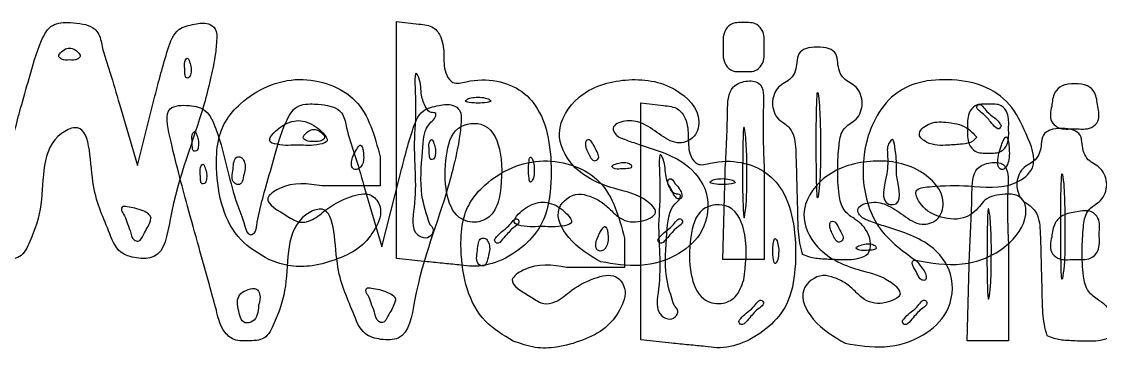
# Model space of a CAD drawing. Extents: x 0.12 to 3.45, y 0.56 to 2.39.
# Drawn here: x 1.5386 to 1.9787, y 1.1324 to 1.2659 of the extents above; entities that cross this region are included whole.
import ezdxf

# ---------------------------------------------------------------- set-up
doc = ezdxf.new("R2010")
doc.units = 0
doc.layers.get('0').update_dxf_attribs({"linetype": 'CONTINUOUS'})

msp = doc.modelspace()

# ---------------------------------------------------------------- linework, layer by layer
at = {"color": 7}
for p, q in [((1.691548, 1.217503), (1.691548, 1.265857)), ((1.691548, 1.265857), (1.700715, 1.264802)), ((1.824881, 1.255414), (1.824881, 1.255414)), ((1.561501, 1.253461), (1.561501, 1.253461)), ((1.607159, 1.249372), (1.607159, 1.249372)), ((1.585933, 1.207081), (1.593065, 1.235414)), ((1.729048, 1.234288), (1.729048, 1.234288)), ((1.791249, 1.184269), (1.791249, 1.232623)), ((1.791249, 1.232623), (1.800416, 1.231568)), ((1.864005, 1.232914), (1.864005, 1.232914)), ((1.578559, 1.232081), (1.585933, 1.207081)), ((1.958827, 1.231247), (1.958827, 1.231247)), ((1.938215, 1.223339), (1.938215, 1.223339)), ((1.610194, 1.219472), (1.610194, 1.219472)), ((1.661203, 1.220227), (1.661203, 1.220227)), ((1.661548, 1.220414), (1.661548, 1.220414)), ((1.833981, 1.219681), (1.833984, 1.219681)), ((1.924583, 1.22218), (1.924583, 1.22218)), ((1.691548, 1.16915), (1.691548, 1.217503)), ((1.706861, 1.216138), (1.706861, 1.216138)), ((1.928215, 1.218684), (1.928215, 1.218684)), ((1.678215, 1.210414), (1.678215, 1.210414)), ((1.684881, 1.21067), (1.684881, 1.198747)), ((1.772701, 1.213891), (1.7727, 1.213891)), ((1.941548, 1.212081), (1.941548, 1.212081)), ((1.613527, 1.206138), (1.613527, 1.206138)), ((1.747089, 1.209581), (1.747089, 1.209581)), ((1.787314, 1.207428), (1.787314, 1.207428)), ((1.629379, 1.20364), (1.629379, 1.20364)), ((1.685634, 1.173847), (1.692766, 1.20218)), ((1.824656, 1.168747), (1.825602, 1.20458)), ((1.825602, 1.20458), (1.825603, 1.20458)), ((1.841549, 1.205645), (1.841549, 1.168747)), ((1.895506, 1.203291), (1.895506, 1.20329)), ((1.684881, 1.198747), (1.66127, 1.198747)), ((1.678261, 1.198847), (1.685634, 1.173847)), ((1.805297, 1.199636), (1.805297, 1.199636)), ((1.82875, 1.201054), (1.82875, 1.201054)), ((1.963707, 1.19968), (1.963707, 1.19968)), ((1.733504, 1.193712), (1.733504, 1.193712)), ((1.591498, 1.185859), (1.591498, 1.185858)), ((1.761249, 1.18718), (1.761249, 1.18718)), ((1.791249, 1.135916), (1.791249, 1.184269)), ((1.933682, 1.186447), (1.933686, 1.186447)), ((1.705105, 1.18319), (1.705106, 1.18319)), ((1.73864, 1.181247), (1.73864, 1.181247)), ((1.805307, 1.181247), (1.805307, 1.181247)), ((1.872402, 1.180657), (1.872402, 1.180657)), ((1.777916, 1.17718), (1.777916, 1.17718)), ((1.784583, 1.177436), (1.784583, 1.165513)), ((1.846791, 1.176347), (1.846791, 1.176347)), ((1.958826, 1.177914), (1.958826, 1.177914)), ((1.857103, 1.170969), (1.857103, 1.170969)), ((1.887015, 1.174194), (1.887015, 1.174194)), ((1.924358, 1.135513), (1.925304, 1.171346)), ((1.925304, 1.171346), (1.925304, 1.171346)), ((1.94125, 1.172411), (1.94125, 1.135513)), ((1.639508, 1.168681), (1.639508, 1.168681)), ((1.704048, 1.167842), (1.691548, 1.16915)), ((1.704047, 1.167842), (1.704048, 1.167842)), ((1.729081, 1.170407), (1.729081, 1.170407)), ((1.774881, 1.167779), (1.774882, 1.167779)), ((1.833103, 1.168747), (1.824656, 1.168747)), ((1.841549, 1.168747), (1.833103, 1.168747)), ((1.903215, 1.16841), (1.903215, 1.16841)), ((1.904998, 1.166402), (1.904998, 1.166402)), ((1.784583, 1.165513), (1.760972, 1.165513)), ((1.833205, 1.160478), (1.833206, 1.160478)), ((1.635312, 1.150058), (1.635312, 1.150058)), ((1.691199, 1.152625), (1.691199, 1.152625)), ((1.804806, 1.149956), (1.804807, 1.149956)), ((1.618097, 1.148013), (1.618097, 1.148013)), ((1.838342, 1.148013), (1.838342, 1.148013)), ((1.905008, 1.148013), (1.905008, 1.148013)), ((1.73921, 1.135447), (1.73921, 1.135447)), ((1.803749, 1.134608), (1.791249, 1.135916)), ((1.932804, 1.135513), (1.924358, 1.135513)), ((1.94125, 1.135513), (1.932804, 1.135513)), ((1.956805, 1.137736), (1.956805, 1.137736)), ((1.803749, 1.134608), (1.803749, 1.134608)), ((1.874583, 1.134545), (1.874583, 1.134545))]:
    msp.add_line(p, q, dxfattribs=at)
for points, knots in [([(1.518395, 1.181247), (1.517441, 1.184721), (1.515086, 1.193292), (1.511201, 1.207356), (1.50542, 1.228012), (1.501208, 1.243951), (1.496544, 1.264732), (1.507279, 1.265197), (1.515054, 1.263326), (1.519718, 1.251967), (1.522637, 1.239666), (1.526234, 1.225478), (1.5294, 1.218437), (1.531204, 1.211443), (1.533793, 1.212548), (1.53469, 1.214024), (1.534962, 1.216965), (1.536105, 1.222491), (1.538436, 1.231367), (1.542142, 1.243849), (1.545075, 1.25525), (1.550487, 1.265393), (1.557932, 1.265557), (1.563355, 1.265053), (1.567508, 1.263876), (1.570693, 1.260638), (1.571621, 1.253885), (1.575087, 1.244433), (1.577317, 1.236497), (1.578559, 1.232081)], [0, 0, 0, 0, 0.010794, 0.026635, 0.044095, 0.073377, 0.084725, 0.092608, 0.099431, 0.108051, 0.126061, 0.139579, 0.149427, 0.153601, 0.155013, 0.156671, 0.158621, 0.163757, 0.173645, 0.18616, 0.202524, 0.210211, 0.217406, 0.222645, 0.226987, 0.229928, 0.23571, 0.24665, 0.26038, 0.26038, 0.26038, 0.26038]), ([(1.593065, 1.235414), (1.594631, 1.241601), (1.596931, 1.250684), (1.601273, 1.263196), (1.608857, 1.264757), (1.614236, 1.265748), (1.618492, 1.262702), (1.618225, 1.257248), (1.617486, 1.250466), (1.615601, 1.241721), (1.609854, 1.219307), (1.600744, 1.199036), (1.596753, 1.169058), (1.58549, 1.169031), (1.577453, 1.171328), (1.572764, 1.184631), (1.566042, 1.197666), (1.566963, 1.226351), (1.545979, 1.216322), (1.548824, 1.194835), (1.543492, 1.178999), (1.53874, 1.16885), (1.531282, 1.168739), (1.524978, 1.168697), (1.520097, 1.174006), (1.519046, 1.178479), (1.518395, 1.181247)], [0, 0, 0, 0, 0.019764, 0.029016, 0.035814, 0.041514, 0.044859, 0.049854, 0.056379, 0.065927, 0.076472, 0.1252, 0.141775, 0.148838, 0.15571, 0.165664, 0.18669, 0.209995, 0.215938, 0.246041, 0.26188, 0.269342, 0.276077, 0.282364, 0.287581, 0.296052, 0.296052, 0.296052, 0.296052]), ([(1.700715, 1.264802), (1.70286, 1.264607), (1.706686, 1.264259), (1.710598, 1.258679), (1.710991, 1.251737), (1.710845, 1.245128), (1.714715, 1.239866), (1.72264, 1.242222), (1.731995, 1.24235), (1.743273, 1.238065), (1.751305, 1.228125), (1.754656, 1.214074), (1.754961, 1.198724), (1.75246, 1.184159), (1.743878, 1.173935), (1.733974, 1.167646), (1.724544, 1.165507), (1.717176, 1.166564), (1.711007, 1.167099), (1.70642, 1.167589), (1.704047, 1.167842)], [0, 0, 0, 0, 0.006132, 0.01094, 0.018815, 0.026684, 0.030607, 0.035992, 0.048484, 0.059531, 0.070552, 0.085409, 0.101895, 0.116791, 0.128309, 0.140767, 0.151582, 0.156339, 0.163019, 0.170175, 0.170175, 0.170175, 0.170175]), ([(1.824881, 1.255414), (1.824753, 1.257591), (1.824548, 1.261074), (1.828061, 1.265657), (1.833218, 1.265272), (1.838356, 1.265657), (1.841915, 1.261074), (1.841318, 1.255414), (1.841915, 1.249753), (1.838356, 1.245171), (1.833218, 1.245556), (1.828061, 1.245171), (1.824548, 1.249753), (1.824753, 1.253237), (1.824881, 1.255414)], [0, 0, 0, 0, 0.006374, 0.010198, 0.015535, 0.020871, 0.024696, 0.03107, 0.037443, 0.041268, 0.046604, 0.051941, 0.055765, 0.062139, 0.062139, 0.062139, 0.062139]), ([(1.561501, 1.253461), (1.560825, 1.254051), (1.55958, 1.255137), (1.55684, 1.255088), (1.555123, 1.253735), (1.553279, 1.251756), (1.55551, 1.249944), (1.558214, 1.250336), (1.560925, 1.249933), (1.563143, 1.251777), (1.5621, 1.252847), (1.561501, 1.253461)], [0, 0, 0, 0, 0.002615, 0.00482, 0.007435, 0.009537, 0.011096, 0.014368, 0.017639, 0.019198, 0.0213, 0.0213, 0.0213, 0.0213]), ([(1.857103, 1.170969), (1.856691, 1.172457), (1.855417, 1.177052), (1.855142, 1.18609), (1.854879, 1.19852), (1.854544, 1.210261), (1.854139, 1.220008), (1.850373, 1.224111), (1.84705, 1.225897), (1.845403, 1.22903), (1.844619, 1.232539), (1.845397, 1.236065), (1.847074, 1.239149), (1.849881, 1.240877), (1.852666, 1.242577), (1.854419, 1.245641), (1.854943, 1.249123), (1.855146, 1.252915), (1.858822, 1.255352), (1.863215, 1.25545), (1.867607, 1.255352), (1.871283, 1.252915), (1.871486, 1.249123), (1.87201, 1.245641), (1.873763, 1.242577), (1.876548, 1.240877), (1.879355, 1.239149), (1.881033, 1.236065), (1.881809, 1.23254), (1.881029, 1.229027), (1.87937, 1.225906), (1.876236, 1.224151), (1.872779, 1.221068), (1.871807, 1.214099), (1.871438, 1.205388), (1.871632, 1.196565), (1.873303, 1.188823), (1.877939, 1.185615), (1.881766, 1.18292), (1.88412, 1.179288), (1.885163, 1.175301), (1.884508, 1.170658), (1.878751, 1.168591), (1.872539, 1.168709), (1.865807, 1.168976), (1.860668, 1.169417), (1.858049, 1.170557), (1.857103, 1.170969)], [0, 0, 0, 0, 0.004621, 0.014272, 0.026946, 0.041821, 0.050219, 0.054709, 0.057832, 0.061323, 0.064883, 0.068444, 0.071935, 0.075058, 0.078172, 0.081631, 0.08514, 0.088874, 0.092248, 0.097096, 0.101944, 0.105318, 0.109052, 0.112561, 0.11602, 0.119134, 0.122257, 0.125748, 0.129308, 0.132869, 0.13636, 0.139483, 0.143493, 0.149743, 0.159484, 0.169997, 0.176486, 0.181905, 0.18621, 0.190563, 0.19446, 0.198662, 0.202958, 0.210944, 0.217692, 0.22314, 0.226221, 0.226221, 0.226221, 0.226221]), ([(1.607159, 1.249372), (1.606889, 1.25018), (1.606471, 1.25143), (1.604896, 1.249591), (1.605227, 1.247264), (1.605179, 1.245043), (1.605497, 1.242608), (1.607344, 1.242938), (1.607759, 1.244822), (1.607904, 1.246976), (1.607416, 1.248546), (1.607159, 1.249372)], [0, 0, 0, 0, 0.0018, 0.002786, 0.005648, 0.008593, 0.010286, 0.011274, 0.013064, 0.015362, 0.017914, 0.017914, 0.017914, 0.017914]), ([(1.705106, 1.18319), (1.703829, 1.187134), (1.700693, 1.196823), (1.70212, 1.210477), (1.702763, 1.223113), (1.707457, 1.226236), (1.707872, 1.228859), (1.705082, 1.228392), (1.703044, 1.231444), (1.701305, 1.236349), (1.701613, 1.240932), (1.698599, 1.247542), (1.699939, 1.227296), (1.697856, 1.215793), (1.700411, 1.196101), (1.697062, 1.180001), (1.703282, 1.177036), (1.706083, 1.178608), (1.707012, 1.18131), (1.705812, 1.182492), (1.705105, 1.18319)], [0, 0, 0, 0, 0.012239, 0.03007, 0.042444, 0.045471, 0.046756, 0.048613, 0.051468, 0.056875, 0.064105, 0.06582, 0.075386, 0.093966, 0.120288, 0.131457, 0.13506, 0.138101, 0.139982, 0.14269, 0.14269, 0.14269, 0.14269]), ([(1.639508, 1.168681), (1.635426, 1.171072), (1.627006, 1.176005), (1.619681, 1.19009), (1.617961, 1.204253), (1.618228, 1.216363), (1.621544, 1.225661), (1.631342, 1.236728), (1.650942, 1.245717), (1.678213, 1.236003), (1.682641, 1.219183), (1.684881, 1.21067)], [0, 0, 0, 0, 0.013958, 0.028792, 0.045429, 0.056557, 0.064831, 0.074415, 0.100304, 0.124724, 0.149747, 0.149747, 0.149747, 0.149747]), ([(1.774882, 1.167779), (1.77028, 1.170457), (1.762134, 1.175198), (1.754637, 1.189286), (1.764171, 1.196437), (1.770625, 1.194579), (1.775168, 1.192498), (1.778945, 1.18902), (1.782322, 1.185499), (1.786999, 1.183842), (1.791895, 1.184179), (1.79964, 1.187308), (1.791247, 1.195309), (1.779502, 1.197427), (1.763495, 1.203952), (1.755271, 1.221236), (1.765812, 1.237763), (1.785129, 1.243472), (1.804455, 1.240987), (1.816777, 1.228497), (1.813364, 1.217633), (1.80521, 1.215348), (1.798608, 1.220049), (1.792089, 1.224683), (1.785614, 1.225925), (1.77911, 1.223554), (1.78093, 1.219178), (1.785201, 1.217529), (1.794923, 1.214076), (1.808701, 1.210411), (1.819985, 1.196249), (1.818021, 1.180242), (1.806341, 1.169671), (1.79109, 1.165068), (1.780245, 1.166882), (1.774881, 1.167779)], [0, 0, 0, 0, 0.016325, 0.0289, 0.038657, 0.043319, 0.048556, 0.053552, 0.058595, 0.063106, 0.067601, 0.074397, 0.080177, 0.093435, 0.11372, 0.128139, 0.144516, 0.164922, 0.18568, 0.201637, 0.208875, 0.215359, 0.223638, 0.23198, 0.23888, 0.244416, 0.246611, 0.251105, 0.257553, 0.278062, 0.292368, 0.307865, 0.32112, 0.337628, 0.353787, 0.353787, 0.353787, 0.353787]), ([(1.825603, 1.20458), (1.826019, 1.212392), (1.826607, 1.223435), (1.826708, 1.238954), (1.833745, 1.241914), (1.841724, 1.241358), (1.840778, 1.224243), (1.841224, 1.213478), (1.841549, 1.205645)], [0, 0, 0, 0, 0.024601, 0.034776, 0.040483, 0.045765, 0.055376, 0.08106, 0.08106, 0.08106, 0.08106]), ([(1.903215, 1.16841), (1.897608, 1.17254), (1.885987, 1.181101), (1.880205, 1.203295), (1.883836, 1.222266), (1.892481, 1.235294), (1.903631, 1.24155), (1.916822, 1.242563), (1.930567, 1.240743), (1.942749, 1.23251), (1.948198, 1.220433), (1.954065, 1.206937), (1.941272, 1.196822), (1.925272, 1.199197), (1.91371, 1.198948), (1.902037, 1.19778), (1.905565, 1.189808), (1.912323, 1.185787), (1.922407, 1.184313), (1.928621, 1.188961), (1.931488, 1.193395), (1.935412, 1.194963), (1.939928, 1.195526), (1.944684, 1.19553), (1.948282, 1.191997), (1.948697, 1.183538), (1.940002, 1.172052), (1.922472, 1.165114), (1.909601, 1.167317), (1.903215, 1.16841)], [0, 0, 0, 0, 0.020378, 0.042233, 0.064294, 0.076807, 0.087867, 0.10132, 0.115813, 0.128951, 0.142789, 0.156819, 0.165901, 0.185282, 0.201235, 0.206902, 0.211656, 0.221154, 0.231399, 0.239571, 0.242864, 0.246996, 0.251561, 0.256795, 0.260378, 0.265503, 0.280552, 0.3, 0.319155, 0.319155, 0.319155, 0.319155]), ([(1.864005, 1.232914), (1.863779, 1.234805), (1.863203, 1.239629), (1.862762, 1.224945), (1.862786, 1.215382), (1.862787, 1.205972), (1.863172, 1.191094), (1.864528, 1.20166), (1.86439, 1.209009), (1.864598, 1.221383), (1.864195, 1.229219), (1.864005, 1.232914)], [0, 0, 0, 0, 0.004066, 0.010368, 0.0256, 0.040833, 0.047135, 0.051201, 0.062423, 0.074997, 0.086219, 0.086219, 0.086219, 0.086219]), ([(1.958827, 1.231247), (1.95902, 1.233208), (1.959348, 1.236531), (1.963185, 1.240428), (1.968218, 1.240405), (1.973232, 1.240431), (1.97712, 1.23652), (1.977388, 1.231214), (1.978862, 1.225665), (1.974259, 1.221383), (1.968219, 1.222536), (1.962153, 1.221378), (1.957603, 1.225676), (1.958358, 1.229112), (1.958827, 1.231247)], [0, 0, 0, 0, 0.005767, 0.00977, 0.015013, 0.020255, 0.024259, 0.030025, 0.03608, 0.039766, 0.04662, 0.053476, 0.057162, 0.063216, 0.063216, 0.063216, 0.063216]), ([(1.618097, 1.148013), (1.617142, 1.151487), (1.614788, 1.160058), (1.610902, 1.174122), (1.605122, 1.194778), (1.600909, 1.210718), (1.596245, 1.231499), (1.60698, 1.231964), (1.614755, 1.230092), (1.619419, 1.218733), (1.622339, 1.206432), (1.625935, 1.192244), (1.629101, 1.185203), (1.630905, 1.178209), (1.633495, 1.179314), (1.634392, 1.18079), (1.634664, 1.183731), (1.635806, 1.189257), (1.638137, 1.198133), (1.641843, 1.210616), (1.644777, 1.222016), (1.650188, 1.232159), (1.657634, 1.232323), (1.663057, 1.231819), (1.667209, 1.230642), (1.670394, 1.227404), (1.671323, 1.220651), (1.674788, 1.211199), (1.677019, 1.203263), (1.678261, 1.198847)], [0, 0, 0, 0, 0.010794, 0.026635, 0.044095, 0.073377, 0.084725, 0.092608, 0.099431, 0.108051, 0.126061, 0.139579, 0.149427, 0.153601, 0.155013, 0.156671, 0.158621, 0.163757, 0.173645, 0.18616, 0.202524, 0.210211, 0.217406, 0.222645, 0.226987, 0.229928, 0.23571, 0.24665, 0.26038, 0.26038, 0.26038, 0.26038]), ([(1.692766, 1.20218), (1.694333, 1.208367), (1.696633, 1.21745), (1.700975, 1.229962), (1.708558, 1.231523), (1.713938, 1.232515), (1.718194, 1.229468), (1.717927, 1.224014), (1.717187, 1.217232), (1.715303, 1.208487), (1.709555, 1.186073), (1.700445, 1.165802), (1.696454, 1.135824), (1.685192, 1.135797), (1.677155, 1.138094), (1.672465, 1.151397), (1.665743, 1.164432), (1.666665, 1.193118), (1.64568, 1.183088), (1.648526, 1.161601), (1.643193, 1.145765), (1.638441, 1.135616), (1.630983, 1.135505), (1.62468, 1.135464), (1.619799, 1.140772), (1.618748, 1.145245), (1.618097, 1.148013)], [0, 0, 0, 0, 0.019764, 0.029016, 0.035814, 0.041514, 0.044859, 0.049854, 0.056379, 0.065927, 0.076472, 0.1252, 0.141775, 0.148838, 0.15571, 0.165664, 0.18669, 0.209995, 0.215938, 0.246041, 0.26188, 0.269342, 0.276077, 0.282364, 0.287581, 0.296052, 0.296052, 0.296052, 0.296052]), ([(1.729048, 1.234288), (1.72817, 1.234543), (1.726332, 1.235077), (1.723391, 1.234902), (1.721324, 1.234792), (1.719127, 1.233255), (1.722362, 1.232569), (1.724878, 1.232642), (1.727411, 1.232544), (1.730623, 1.23329), (1.729531, 1.233982), (1.729048, 1.234288)], [0, 0, 0, 0, 0.00274, 0.005734, 0.008474, 0.009751, 0.011366, 0.014999, 0.018633, 0.020248, 0.021525, 0.021525, 0.021525, 0.021525]), ([(1.924583, 1.22218), (1.924455, 1.224357), (1.92425, 1.227841), (1.927763, 1.232423), (1.932919, 1.232038), (1.938058, 1.232423), (1.941617, 1.227841), (1.94102, 1.22218), (1.941617, 1.216519), (1.938058, 1.211937), (1.932919, 1.212322), (1.927763, 1.211937), (1.92425, 1.216519), (1.924455, 1.220003), (1.924583, 1.22218)], [0, 0, 0, 0, 0.006374, 0.010198, 0.015535, 0.020871, 0.024696, 0.03107, 0.037443, 0.041268, 0.046604, 0.051941, 0.055765, 0.062139, 0.062139, 0.062139, 0.062139]), ([(1.938215, 1.223339), (1.937963, 1.223767), (1.937211, 1.225046), (1.935086, 1.227025), (1.932269, 1.228669), (1.92982, 1.232937), (1.927358, 1.230476), (1.932458, 1.227388), (1.933677, 1.224783), (1.937209, 1.221205), (1.937957, 1.222791), (1.938215, 1.223339)], [0, 0, 0, 0, 0.001493, 0.004457, 0.0083, 0.012792, 0.013291, 0.017783, 0.023477, 0.026389, 0.027927, 0.027927, 0.027927, 0.027927]), ([(1.800416, 1.231568), (1.802561, 1.231373), (1.806388, 1.231025), (1.810299, 1.225446), (1.810692, 1.218503), (1.810547, 1.211894), (1.814416, 1.206632), (1.822342, 1.208988), (1.831696, 1.209116), (1.842974, 1.204831), (1.851006, 1.194891), (1.854358, 1.18084), (1.854663, 1.16549), (1.852162, 1.150925), (1.84358, 1.140701), (1.833675, 1.134412), (1.824246, 1.132273), (1.816878, 1.13333), (1.810708, 1.133865), (1.806121, 1.134355), (1.803749, 1.134608)], [0, 0, 0, 0, 0.006132, 0.01094, 0.018815, 0.026684, 0.030607, 0.035992, 0.048484, 0.059531, 0.070552, 0.085409, 0.101895, 0.116791, 0.128309, 0.140767, 0.151582, 0.156339, 0.163019, 0.170175, 0.170175, 0.170175, 0.170175]), ([(1.661548, 1.220414), (1.660623, 1.221308), (1.65873, 1.223138), (1.655255, 1.224806), (1.651546, 1.225696), (1.647851, 1.224826), (1.644329, 1.223047), (1.641723, 1.220777), (1.638582, 1.216894), (1.645185, 1.214891), (1.65154, 1.215814), (1.657933, 1.214842), (1.664487, 1.21696), (1.662565, 1.219219), (1.661548, 1.220414)], [0, 0, 0, 0, 0.003835, 0.007851, 0.011433, 0.015015, 0.019031, 0.022866, 0.026505, 0.029746, 0.038562, 0.047378, 0.050619, 0.054257, 0.054257, 0.054257, 0.054257]), ([(1.733504, 1.193712), (1.734291, 1.199657), (1.735643, 1.209871), (1.729743, 1.225592), (1.71441, 1.223781), (1.711305, 1.209669), (1.710972, 1.197469), (1.715135, 1.185545), (1.724037, 1.183107), (1.731102, 1.18648), (1.732645, 1.191127), (1.733504, 1.193712)], [0, 0, 0, 0, 0.018375, 0.031572, 0.042069, 0.05432, 0.069534, 0.080696, 0.088093, 0.094346, 0.10219, 0.10219, 0.10219, 0.10219]), ([(1.928215, 1.218684), (1.926944, 1.220109), (1.923681, 1.223769), (1.915997, 1.224805), (1.909099, 1.225179), (1.903157, 1.219951), (1.909306, 1.215036), (1.915606, 1.215338), (1.921822, 1.215747), (1.926282, 1.21632), (1.927719, 1.218077), (1.928215, 1.218684)], [0, 0, 0, 0, 0.005601, 0.014381, 0.021658, 0.027132, 0.031425, 0.040248, 0.046142, 0.050495, 0.05279, 0.05279, 0.05279, 0.05279]), ([(1.610194, 1.219472), (1.609924, 1.220279), (1.609506, 1.22153), (1.607931, 1.21969), (1.608262, 1.217364), (1.608214, 1.215142), (1.608531, 1.212707), (1.610379, 1.213037), (1.610794, 1.214922), (1.610939, 1.217076), (1.610451, 1.218645), (1.610194, 1.219472)], [0, 0, 0, 0, 0.0018, 0.002786, 0.005648, 0.008593, 0.010286, 0.011274, 0.013064, 0.015362, 0.017914, 0.017914, 0.017914, 0.017914]), ([(1.661203, 1.220227), (1.660527, 1.220817), (1.659281, 1.221903), (1.656542, 1.221854), (1.654825, 1.220501), (1.652981, 1.218522), (1.655211, 1.21671), (1.657915, 1.217102), (1.660627, 1.216699), (1.662845, 1.218543), (1.661802, 1.219613), (1.661203, 1.220227)], [0, 0, 0, 0, 0.002615, 0.00482, 0.007435, 0.009537, 0.011096, 0.014368, 0.017639, 0.019198, 0.0213, 0.0213, 0.0213, 0.0213]), ([(1.833984, 1.219681), (1.833749, 1.221037), (1.833071, 1.224953), (1.832775, 1.21192), (1.832736, 1.203898), (1.832679, 1.195637), (1.833226, 1.183342), (1.834473, 1.19302), (1.834418, 1.199376), (1.834601, 1.210031), (1.834177, 1.216628), (1.833981, 1.219681)], [0, 0, 0, 0, 0.003042, 0.008784, 0.021968, 0.034897, 0.039971, 0.043937, 0.053901, 0.064679, 0.07396, 0.07396, 0.07396, 0.07396]), ([(1.956805, 1.137736), (1.956392, 1.139223), (1.955118, 1.143818), (1.954843, 1.152856), (1.95458, 1.165286), (1.954245, 1.177027), (1.95384, 1.186775), (1.950074, 1.190877), (1.946751, 1.192663), (1.945105, 1.195796), (1.944321, 1.199305), (1.945098, 1.202831), (1.946775, 1.205915), (1.949582, 1.207643), (1.952368, 1.209344), (1.954121, 1.212407), (1.954644, 1.21589), (1.954847, 1.219681), (1.958523, 1.222118), (1.962916, 1.222216), (1.967309, 1.222118), (1.970985, 1.219681), (1.971188, 1.21589), (1.971711, 1.212407), (1.973464, 1.209343), (1.97625, 1.207643), (1.979057, 1.205915), (1.980734, 1.202831), (1.98151, 1.199306), (1.98073, 1.195793), (1.979071, 1.192673), (1.975937, 1.190917), (1.972481, 1.187834), (1.971509, 1.180865), (1.971139, 1.172154), (1.971333, 1.163331), (1.973004, 1.155589), (1.97764, 1.152381), (1.981467, 1.149686), (1.983822, 1.146054), (1.984864, 1.142067), (1.98421, 1.137425), (1.978452, 1.135357), (1.97224, 1.135475), (1.965508, 1.135742), (1.960369, 1.136183), (1.957751, 1.137324), (1.956805, 1.137736)], [0, 0, 0, 0, 0.004621, 0.014272, 0.026946, 0.041821, 0.050219, 0.054709, 0.057832, 0.061323, 0.064883, 0.068444, 0.071935, 0.075058, 0.078172, 0.081631, 0.08514, 0.088874, 0.092248, 0.097096, 0.101944, 0.105318, 0.109052, 0.112561, 0.11602, 0.119134, 0.122257, 0.125748, 0.129308, 0.132869, 0.13636, 0.139483, 0.143493, 0.149743, 0.159484, 0.169997, 0.176486, 0.181905, 0.18621, 0.190563, 0.19446, 0.198662, 0.202958, 0.210944, 0.217692, 0.22314, 0.226221, 0.226221, 0.226221, 0.226221]), ([(1.678215, 1.210414), (1.678166, 1.211266), (1.678082, 1.212746), (1.677854, 1.214403), (1.676875, 1.215774), (1.675635, 1.214371), (1.674727, 1.212827), (1.673609, 1.210482), (1.673015, 1.20819), (1.673304, 1.206028), (1.675082, 1.205126), (1.676855, 1.206065), (1.677985, 1.207982), (1.678134, 1.209556), (1.678215, 1.210414)], [0, 0, 0, 0, 0.002525, 0.004382, 0.005333, 0.006483, 0.008621, 0.011388, 0.01396, 0.015817, 0.017343, 0.019108, 0.021246, 0.023803, 0.023803, 0.023803, 0.023803]), ([(1.706861, 1.216138), (1.706591, 1.216946), (1.706173, 1.218196), (1.704598, 1.216357), (1.704928, 1.21403), (1.704881, 1.211809), (1.705198, 1.209374), (1.707045, 1.209704), (1.70746, 1.211588), (1.707605, 1.213742), (1.707117, 1.215312), (1.706861, 1.216138)], [0, 0, 0, 0, 0.0018, 0.002786, 0.005648, 0.008593, 0.010286, 0.011274, 0.013064, 0.015362, 0.017914, 0.017914, 0.017914, 0.017914]), ([(1.7727, 1.213891), (1.772329, 1.214678), (1.771707, 1.216), (1.770587, 1.217679), (1.768859, 1.217619), (1.76853, 1.215934), (1.768784, 1.214155), (1.770041, 1.211886), (1.771391, 1.208256), (1.7749, 1.210217), (1.773651, 1.212303), (1.772701, 1.213891)], [0, 0, 0, 0, 0.002665, 0.004473, 0.005548, 0.006928, 0.008789, 0.010986, 0.015234, 0.016588, 0.020902, 0.020902, 0.020902, 0.020902]), ([(1.895506, 1.20329), (1.895533, 1.20554), (1.895581, 1.20961), (1.895016, 1.213382), (1.894272, 1.218588), (1.891524, 1.215388), (1.892, 1.210565), (1.892096, 1.203036), (1.888317, 1.191684), (1.898184, 1.190612), (1.896755, 1.197378), (1.895506, 1.203291)], [0, 0, 0, 0, 0.006425, 0.011622, 0.014591, 0.016152, 0.02121, 0.029028, 0.041451, 0.043215, 0.055425, 0.055425, 0.055425, 0.055425]), ([(1.941548, 1.212081), (1.941494, 1.213231), (1.941401, 1.215217), (1.941244, 1.21725), (1.940269, 1.219233), (1.93897, 1.217238), (1.93823, 1.215282), (1.937139, 1.212109), (1.936721, 1.209077), (1.93679, 1.206504), (1.938586, 1.204976), (1.940464, 1.206507), (1.941313, 1.208929), (1.941464, 1.210946), (1.941548, 1.212081)], [0, 0, 0, 0, 0.003363, 0.005801, 0.006919, 0.008189, 0.010819, 0.014338, 0.017728, 0.020167, 0.021741, 0.023516, 0.026146, 0.029529, 0.029529, 0.029529, 0.029529]), ([(1.629379, 1.20364), (1.629622, 1.204549), (1.630085, 1.206278), (1.629611, 1.20875), (1.628425, 1.210685), (1.6261, 1.210836), (1.625012, 1.208352), (1.625012, 1.205003), (1.623829, 1.200543), (1.628337, 1.198493), (1.628935, 1.201449), (1.629379, 1.20364)], [0, 0, 0, 0, 0.002782, 0.005292, 0.007433, 0.009039, 0.011137, 0.014354, 0.020003, 0.021726, 0.026657, 0.026657, 0.026657, 0.026657]), ([(1.747089, 1.209581), (1.746784, 1.210063), (1.746091, 1.211156), (1.745345, 1.207944), (1.745443, 1.20541), (1.74537, 1.202894), (1.746056, 1.199659), (1.747593, 1.201857), (1.747703, 1.203923), (1.747878, 1.206864), (1.747344, 1.208702), (1.747089, 1.209581)], [0, 0, 0, 0, 0.001278, 0.002892, 0.006526, 0.01016, 0.011774, 0.013052, 0.015792, 0.018785, 0.021525, 0.021525, 0.021525, 0.021525]), ([(1.804807, 1.149956), (1.803531, 1.1539), (1.800395, 1.163589), (1.801821, 1.177243), (1.802465, 1.189879), (1.807158, 1.193002), (1.807573, 1.195625), (1.804783, 1.195158), (1.802745, 1.19821), (1.801007, 1.203115), (1.801315, 1.207698), (1.798301, 1.214308), (1.79964, 1.194063), (1.797557, 1.182559), (1.800113, 1.162867), (1.796764, 1.146767), (1.802984, 1.143802), (1.805785, 1.145374), (1.806713, 1.148076), (1.805514, 1.149258), (1.804806, 1.149956)], [0, 0, 0, 0, 0.012239, 0.03007, 0.042444, 0.045471, 0.046756, 0.048613, 0.051468, 0.056875, 0.064105, 0.06582, 0.075386, 0.093966, 0.120288, 0.131457, 0.13506, 0.138101, 0.139982, 0.14269, 0.14269, 0.14269, 0.14269]), ([(1.613527, 1.206138), (1.613257, 1.206946), (1.612839, 1.208196), (1.611264, 1.206357), (1.611595, 1.20403), (1.611548, 1.201809), (1.611865, 1.199374), (1.613712, 1.199704), (1.614127, 1.201588), (1.614272, 1.203742), (1.613784, 1.205312), (1.613527, 1.206138)], [0, 0, 0, 0, 0.0018, 0.002786, 0.005648, 0.008593, 0.010286, 0.011274, 0.013064, 0.015362, 0.017914, 0.017914, 0.017914, 0.017914]), ([(1.73921, 1.135447), (1.735128, 1.137838), (1.726708, 1.142771), (1.719382, 1.156856), (1.717662, 1.171019), (1.717929, 1.183129), (1.721246, 1.192427), (1.731044, 1.203494), (1.750644, 1.212483), (1.777915, 1.202769), (1.782342, 1.185949), (1.784583, 1.177436)], [0, 0, 0, 0, 0.013958, 0.028792, 0.045429, 0.056557, 0.064831, 0.074415, 0.100304, 0.124724, 0.149747, 0.149747, 0.149747, 0.149747]), ([(1.787314, 1.207428), (1.786795, 1.207733), (1.78561, 1.208431), (1.783201, 1.208359), (1.781466, 1.20789), (1.778845, 1.206994), (1.78072, 1.205434), (1.783037, 1.205767), (1.785226, 1.205678), (1.787739, 1.206085), (1.787428, 1.207066), (1.787314, 1.207428)], [0, 0, 0, 0, 0.00179, 0.004087, 0.00664, 0.00844, 0.009426, 0.012288, 0.015233, 0.016926, 0.017914, 0.017914, 0.017914, 0.017914]), ([(1.874583, 1.134545), (1.869981, 1.137223), (1.861835, 1.141964), (1.854338, 1.156052), (1.863873, 1.163203), (1.870326, 1.161345), (1.87487, 1.159264), (1.878646, 1.155786), (1.882024, 1.152265), (1.8867, 1.150608), (1.891596, 1.150945), (1.899341, 1.154074), (1.890949, 1.162075), (1.879204, 1.164193), (1.863197, 1.170718), (1.854972, 1.188002), (1.865513, 1.20453), (1.884831, 1.210239), (1.904156, 1.207753), (1.916478, 1.195263), (1.913066, 1.184399), (1.904911, 1.182114), (1.89831, 1.186815), (1.89179, 1.19145), (1.885316, 1.192691), (1.878812, 1.19032), (1.880632, 1.185945), (1.884902, 1.184295), (1.894624, 1.180842), (1.908402, 1.177177), (1.919686, 1.163015), (1.917722, 1.147008), (1.906043, 1.136437), (1.890791, 1.131834), (1.879947, 1.133648), (1.874583, 1.134545)], [0, 0, 0, 0, 0.016325, 0.0289, 0.038657, 0.043319, 0.048556, 0.053552, 0.058595, 0.063106, 0.067601, 0.074397, 0.080177, 0.093435, 0.11372, 0.128139, 0.144516, 0.164922, 0.18568, 0.201637, 0.208875, 0.215359, 0.223638, 0.23198, 0.23888, 0.244416, 0.246611, 0.251105, 0.257553, 0.278062, 0.292368, 0.307865, 0.32112, 0.337628, 0.353787, 0.353787, 0.353787, 0.353787]), ([(1.925304, 1.171346), (1.92572, 1.179158), (1.926308, 1.190201), (1.926409, 1.20572), (1.933446, 1.20868), (1.941425, 1.208124), (1.940479, 1.191009), (1.940925, 1.180245), (1.94125, 1.172411)], [0, 0, 0, 0, 0.024601, 0.034776, 0.040483, 0.045765, 0.055376, 0.08106, 0.08106, 0.08106, 0.08106]), ([(1.805297, 1.199636), (1.804536, 1.200863), (1.803578, 1.202409), (1.801566, 1.200359), (1.803654, 1.197785), (1.804536, 1.195334), (1.805876, 1.193381), (1.807908, 1.193435), (1.80808, 1.195548), (1.807112, 1.197542), (1.805951, 1.198882), (1.805297, 1.199636)], [0, 0, 0, 0, 0.003101, 0.003905, 0.007389, 0.01048, 0.012577, 0.013835, 0.015383, 0.017681, 0.020641, 0.020641, 0.020641, 0.020641]), ([(1.82875, 1.201054), (1.827871, 1.201309), (1.826033, 1.201843), (1.823093, 1.201668), (1.821026, 1.201558), (1.818828, 1.200021), (1.822063, 1.199335), (1.82458, 1.199408), (1.827113, 1.19931), (1.830325, 1.200056), (1.829232, 1.200748), (1.82875, 1.201054)], [0, 0, 0, 0, 0.00274, 0.005734, 0.008474, 0.009751, 0.011366, 0.014999, 0.018633, 0.020248, 0.021525, 0.021525, 0.021525, 0.021525]), ([(1.963707, 1.19968), (1.963481, 1.201572), (1.962905, 1.206395), (1.962463, 1.191711), (1.962487, 1.182148), (1.962488, 1.172738), (1.962874, 1.15786), (1.96423, 1.168426), (1.964091, 1.175776), (1.9643, 1.188149), (1.963897, 1.195985), (1.963707, 1.19968)], [0, 0, 0, 0, 0.004066, 0.010368, 0.0256, 0.040833, 0.047135, 0.051201, 0.062423, 0.074997, 0.086219, 0.086219, 0.086219, 0.086219]), ([(1.66127, 1.198747), (1.655488, 1.199683), (1.647776, 1.200931), (1.635682, 1.19254), (1.646114, 1.1874), (1.651398, 1.183423), (1.65759, 1.184534), (1.663434, 1.189964), (1.671236, 1.194199), (1.681049, 1.196728), (1.686476, 1.189226), (1.683094, 1.180915), (1.677199, 1.173304), (1.667678, 1.168734), (1.658033, 1.165944), (1.648153, 1.165531), (1.642453, 1.167608), (1.639508, 1.168681)], [0, 0, 0, 0, 0.017719, 0.023633, 0.034396, 0.03993, 0.044396, 0.051609, 0.063421, 0.071994, 0.077873, 0.086963, 0.096255, 0.10673, 0.117723, 0.126445, 0.135765, 0.135765, 0.135765, 0.135765]), ([(1.591498, 1.185858), (1.591229, 1.186323), (1.590494, 1.187597), (1.587968, 1.188673), (1.584949, 1.189836), (1.582275, 1.190158), (1.579745, 1.190656), (1.579101, 1.188776), (1.580708, 1.186978), (1.581469, 1.183922), (1.58312, 1.180566), (1.583507, 1.176928), (1.586964, 1.175695), (1.588297, 1.179014), (1.58988, 1.181407), (1.591027, 1.183796), (1.591365, 1.185276), (1.591498, 1.185859)], [0, 0, 0, 0, 0.001578, 0.004329, 0.007879, 0.011133, 0.01312, 0.014045, 0.016244, 0.019636, 0.023491, 0.027655, 0.029341, 0.032718, 0.035894, 0.038659, 0.040452, 0.040452, 0.040452, 0.040452]), ([(1.761249, 1.18718), (1.760325, 1.188074), (1.758431, 1.189904), (1.754956, 1.191572), (1.751247, 1.192462), (1.747552, 1.191593), (1.74403, 1.189813), (1.741424, 1.187543), (1.738284, 1.18366), (1.744886, 1.181657), (1.751242, 1.18258), (1.757634, 1.181608), (1.764188, 1.183726), (1.762266, 1.185985), (1.761249, 1.18718)], [0, 0, 0, 0, 0.003835, 0.007851, 0.011433, 0.015015, 0.019031, 0.022866, 0.026505, 0.029746, 0.038562, 0.047378, 0.050619, 0.054257, 0.054257, 0.054257, 0.054257]), ([(1.833206, 1.160478), (1.833992, 1.166423), (1.835345, 1.176637), (1.829444, 1.192358), (1.814111, 1.190547), (1.811007, 1.176435), (1.810674, 1.164235), (1.814837, 1.152312), (1.823738, 1.149873), (1.830803, 1.153246), (1.832346, 1.157893), (1.833205, 1.160478)], [0, 0, 0, 0, 0.018375, 0.031572, 0.042069, 0.05432, 0.069534, 0.080696, 0.088093, 0.094346, 0.10219, 0.10219, 0.10219, 0.10219]), ([(1.933686, 1.186447), (1.933451, 1.187803), (1.932773, 1.191719), (1.932477, 1.178686), (1.932438, 1.170664), (1.932381, 1.162403), (1.932927, 1.150108), (1.934175, 1.159786), (1.934119, 1.166142), (1.934302, 1.176797), (1.933878, 1.183394), (1.933682, 1.186447)], [0, 0, 0, 0, 0.003042, 0.008784, 0.021968, 0.034897, 0.039971, 0.043937, 0.053901, 0.064679, 0.07396, 0.07396, 0.07396, 0.07396]), ([(1.958826, 1.177914), (1.959062, 1.179893), (1.959475, 1.183375), (1.963587, 1.187519), (1.969051, 1.187956), (1.974591, 1.18937), (1.978882, 1.184906), (1.977812, 1.178948), (1.978813, 1.172822), (1.97414, 1.168148), (1.968017, 1.169152), (1.962042, 1.168074), (1.95762, 1.172381), (1.958363, 1.17579), (1.958826, 1.177914)], [0, 0, 0, 0, 0.005841, 0.010277, 0.016118, 0.022156, 0.02581, 0.032499, 0.039258, 0.043332, 0.050091, 0.056782, 0.060435, 0.066473, 0.066473, 0.066473, 0.066473]), ([(1.73864, 1.181247), (1.740417, 1.182459), (1.74239, 1.183806), (1.739954, 1.186273), (1.737529, 1.181993), (1.734573, 1.18038), (1.732787, 1.178332), (1.731125, 1.176744), (1.732802, 1.174494), (1.735772, 1.178111), (1.737498, 1.179998), (1.73864, 1.181247)], [0, 0, 0, 0, 0.004493, 0.004991, 0.009484, 0.013327, 0.016291, 0.017783, 0.019321, 0.022233, 0.027927, 0.027927, 0.027927, 0.027927]), ([(1.805307, 1.181247), (1.807083, 1.182459), (1.809056, 1.183806), (1.806621, 1.186273), (1.804195, 1.181993), (1.801239, 1.18038), (1.799453, 1.178332), (1.797791, 1.176744), (1.799468, 1.174494), (1.802438, 1.178111), (1.804165, 1.179998), (1.805307, 1.181247)], [0, 0, 0, 0, 0.004493, 0.004991, 0.009484, 0.013327, 0.016291, 0.017783, 0.019321, 0.022233, 0.027927, 0.027927, 0.027927, 0.027927]), ([(1.872402, 1.180657), (1.872031, 1.181444), (1.871408, 1.182766), (1.870289, 1.184445), (1.86856, 1.184385), (1.868231, 1.1827), (1.868485, 1.180921), (1.869742, 1.178652), (1.871092, 1.175022), (1.874601, 1.176983), (1.873353, 1.179069), (1.872402, 1.180657)], [0, 0, 0, 0, 0.002665, 0.004473, 0.005548, 0.006928, 0.008789, 0.010986, 0.015234, 0.016588, 0.020902, 0.020902, 0.020902, 0.020902]), ([(1.777916, 1.17718), (1.777868, 1.178033), (1.777783, 1.179512), (1.777556, 1.18117), (1.776576, 1.182541), (1.775337, 1.181137), (1.774428, 1.179593), (1.77331, 1.177248), (1.772717, 1.174956), (1.773005, 1.172794), (1.774783, 1.171892), (1.776557, 1.172831), (1.777686, 1.174748), (1.777835, 1.176323), (1.777916, 1.17718)], [0, 0, 0, 0, 0.002525, 0.004382, 0.005333, 0.006483, 0.008621, 0.011388, 0.01396, 0.015817, 0.017343, 0.019108, 0.021246, 0.023803, 0.023803, 0.023803, 0.023803]), ([(1.729081, 1.170407), (1.729324, 1.171315), (1.729787, 1.173044), (1.729313, 1.175516), (1.728126, 1.177451), (1.725802, 1.177602), (1.724714, 1.175118), (1.724713, 1.171769), (1.72353, 1.167309), (1.728038, 1.165259), (1.728637, 1.168216), (1.729081, 1.170407)], [0, 0, 0, 0, 0.002782, 0.005292, 0.007433, 0.009039, 0.011137, 0.014354, 0.020003, 0.021726, 0.026657, 0.026657, 0.026657, 0.026657]), ([(1.846791, 1.176347), (1.846485, 1.176829), (1.845793, 1.177922), (1.845047, 1.17471), (1.845144, 1.172177), (1.845071, 1.16966), (1.845757, 1.166425), (1.847294, 1.168623), (1.847405, 1.170689), (1.84758, 1.17363), (1.847046, 1.175468), (1.846791, 1.176347)], [0, 0, 0, 0, 0.001278, 0.002892, 0.006526, 0.01016, 0.011774, 0.013052, 0.015792, 0.018785, 0.021525, 0.021525, 0.021525, 0.021525]), ([(1.887015, 1.174194), (1.886496, 1.1745), (1.885311, 1.175197), (1.882903, 1.175125), (1.881167, 1.174656), (1.878546, 1.17376), (1.880422, 1.1722), (1.882738, 1.172533), (1.884927, 1.172445), (1.887441, 1.172851), (1.88713, 1.173832), (1.887015, 1.174194)], [0, 0, 0, 0, 0.00179, 0.004087, 0.00664, 0.00844, 0.009426, 0.012288, 0.015233, 0.016926, 0.017914, 0.017914, 0.017914, 0.017914]), ([(1.760972, 1.165513), (1.75519, 1.166449), (1.747477, 1.167697), (1.735383, 1.159306), (1.745815, 1.154166), (1.751099, 1.15019), (1.757291, 1.1513), (1.763136, 1.15673), (1.770937, 1.160965), (1.78075, 1.163495), (1.786177, 1.155992), (1.782796, 1.147681), (1.7769, 1.14007), (1.76738, 1.1355), (1.757734, 1.13271), (1.747854, 1.132297), (1.742154, 1.134374), (1.73921, 1.135447)], [0, 0, 0, 0, 0.017719, 0.023633, 0.034396, 0.03993, 0.044396, 0.051609, 0.063421, 0.071994, 0.077873, 0.086963, 0.096255, 0.10673, 0.117723, 0.126445, 0.135765, 0.135765, 0.135765, 0.135765]), ([(1.904998, 1.166402), (1.904237, 1.167629), (1.903279, 1.169175), (1.901267, 1.167125), (1.903356, 1.164551), (1.904238, 1.1621), (1.905577, 1.160147), (1.90761, 1.160201), (1.907782, 1.162314), (1.906814, 1.164308), (1.905652, 1.165648), (1.904998, 1.166402)], [0, 0, 0, 0, 0.003101, 0.003905, 0.007389, 0.01048, 0.012577, 0.013835, 0.015383, 0.017681, 0.020641, 0.020641, 0.020641, 0.020641]), ([(1.691199, 1.152625), (1.690931, 1.153089), (1.690195, 1.154363), (1.687669, 1.155439), (1.684651, 1.156602), (1.681977, 1.156924), (1.679446, 1.157422), (1.678802, 1.155542), (1.680409, 1.153745), (1.68117, 1.150688), (1.682821, 1.147332), (1.683209, 1.143694), (1.686666, 1.142461), (1.687998, 1.14578), (1.689582, 1.148174), (1.690729, 1.150563), (1.691066, 1.152042), (1.691199, 1.152625)], [0, 0, 0, 0, 0.001578, 0.004329, 0.007879, 0.011133, 0.01312, 0.014045, 0.016244, 0.019636, 0.023491, 0.027655, 0.029341, 0.032718, 0.035894, 0.038659, 0.040452, 0.040452, 0.040452, 0.040452]), ([(1.635312, 1.150058), (1.635747, 1.151598), (1.636401, 1.153912), (1.634439, 1.157461), (1.630969, 1.156449), (1.627985, 1.15531), (1.626341, 1.151973), (1.627174, 1.14794), (1.62819, 1.142106), (1.634783, 1.143562), (1.635096, 1.147402), (1.635312, 1.150058)], [0, 0, 0, 0, 0.004679, 0.00703, 0.010392, 0.013735, 0.016714, 0.020402, 0.026663, 0.029789, 0.036791, 0.036791, 0.036791, 0.036791]), ([(1.838342, 1.148013), (1.840118, 1.149225), (1.842091, 1.150572), (1.839656, 1.15304), (1.83723, 1.148759), (1.834274, 1.147146), (1.832488, 1.145098), (1.830826, 1.14351), (1.832503, 1.14126), (1.835473, 1.144877), (1.8372, 1.146764), (1.838342, 1.148013)], [0, 0, 0, 0, 0.004493, 0.004991, 0.009484, 0.013327, 0.016291, 0.017783, 0.019321, 0.022233, 0.027927, 0.027927, 0.027927, 0.027927]), ([(1.905008, 1.148013), (1.906785, 1.149225), (1.908758, 1.150572), (1.906322, 1.153039), (1.903897, 1.148759), (1.900941, 1.147146), (1.899155, 1.145098), (1.897493, 1.14351), (1.89917, 1.14126), (1.90214, 1.144877), (1.903866, 1.146764), (1.905008, 1.148013)], [0, 0, 0, 0, 0.004493, 0.004991, 0.009484, 0.013327, 0.016291, 0.017783, 0.019321, 0.022233, 0.027927, 0.027927, 0.027927, 0.027927])]:
    msp.add_open_spline(points, degree=3, knots=knots, dxfattribs=at)

doc.saveas('drawing.dxf')
